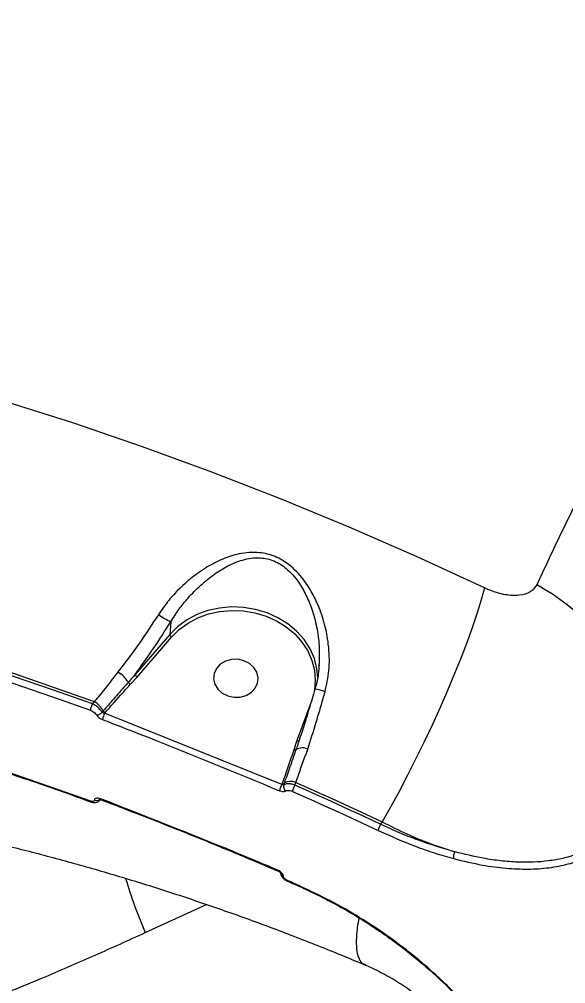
# Model space of a CAD drawing. Header units: millimetres. Extents: x -6328 to 5334, y -5037 to 4112.
# Drawn here: x -2339 to -2228.9, y 910.4 to 1104.7 of the extents above; entities that cross this region are included whole.
import ezdxf

# ---------------------------------------------------------------- set-up
doc = ezdxf.new("R2010")
doc.units = ezdxf.units.MM
for name, color, linetype in [('DIKOM_ОБЪЕКТ', 7, 'Continuous'), ('DIKOM_РАЗМЕР_ЗОНА', 7, 'Continuous'), ('DIKOM_РАЗМЕР_ОБЪЕКТА', 7, 'Continuous')]:
    doc.layers.add(name, color=color, linetype=linetype)
doc.styles.add('style1', font='arial.ttf', dxfattribs={"width": 0.8})
doc.dimstyles.new('1-50', dxfattribs={"dimtxt": 300, "dimasz": 200, "dimexe": 100, "dimexo": 0, "dimgap": 100, "dimtad": 1, "dimtxsty": 'style1', "dimcen": 200, "dimclrd": 7, "dimclre": 7, "dimclrt": 7, "dimadec": 1, "dimazin": 2, "dimtfac": 1, "dimtmove": 0, "dimatfit": 2, "dimfxl": 0, "dimlwd": 25, "dimlwe": 18, "dimarcsym": 0})

# ---------------------------------------------------------------- blocks, each defined once
blk = doc.blocks.new('*D2')
at = {"layer": 'Defpoints', "color": 0, "transparency": 16777216}
for p in [(-5303.77, 2121.42), (-1621.11, 2121.42), (560.33, -2395.62)]:
    blk.add_point(p, dxfattribs=at)
at = {"layer": 'DIKOM_РАЗМЕР_ОБЪЕКТА', "color": 7, "lineweight": 18, "transparency": 16777216}
for p, q in [((-1621.11, 2121.42), (-5403.77, 2121.42)), ((560.33, -2395.62), (-5403.77, -2395.62))]:
    blk.add_line(p, q, dxfattribs=at)
at = {"layer": 'DIKOM_РАЗМЕР_ОБЪЕКТА', "color": 7, "lineweight": 25, "transparency": 16777216}
blk.add_line((-5303.77, -2195.62), (-5303.77, 1921.42), dxfattribs=at)
at = {"layer": 'DIKOM_РАЗМЕР_ОБЪЕКТА', "color": 7, "transparency": 16777216}
for points in [[(-5337.11, 1921.42), (-5270.44, 1921.42), (-5303.77, 2121.42)], [(-5337.11, -2195.62), (-5270.44, -2195.62), (-5303.77, -2395.62)]]:
    blk.add_solid(points, dxfattribs=at)
at = {"layer": 'DIKOM_РАЗМЕР_ОБЪЕКТА', "color": 7, "transparency": 16777216, "insert": (-5556.94, -137.1), "char_height": 300, "attachment_point": 5, "rotation": 90, "style": 'style1'}
blk.add_mtext('4500', dxfattribs=at)
blk = doc.blocks.new('*D3')
at = {"layer": 'Defpoints', "color": 0, "transparency": 16777216}
for p in [(-1814.92, 4111.71), (-5877.98, -3895.62), (33.33, -3895.62)]:
    blk.add_point(p, dxfattribs=at)
at = {"layer": 'DIKOM_РАЗМЕР_ЗОНА', "color": 7, "lineweight": 18, "transparency": 16777216}
for p, q in [((-1814.92, 4111.71), (-5977.98, 4111.71)), ((33.33, -3895.62), (-5977.98, -3895.62))]:
    blk.add_line(p, q, dxfattribs=at)
at = {"layer": 'DIKOM_РАЗМЕР_ЗОНА', "color": 7, "lineweight": 25, "transparency": 16777216}
blk.add_line((-5877.98, 3911.71), (-5877.98, -3695.62), dxfattribs=at)
at = {"layer": 'DIKOM_РАЗМЕР_ЗОНА', "color": 7, "transparency": 16777216}
for points in [[(-5911.31, 3911.71), (-5844.65, 3911.71), (-5877.98, 4111.71)], [(-5911.31, -3695.62), (-5844.65, -3695.62), (-5877.98, -3895.62)]]:
    blk.add_solid(points, dxfattribs=at)
at = {"layer": 'DIKOM_РАЗМЕР_ЗОНА', "color": 7, "transparency": 16777216, "insert": (-6131.15, 108.05), "char_height": 300, "attachment_point": 5, "rotation": 90, "style": 'style1'}
blk.add_mtext('8000', dxfattribs=at)

msp = doc.modelspace()

# ---------------------------------------------------------------- linework, layer by layer
at = {"layer": 'DIKOM_ОБЪЕКТ', "color": 7, "linetype": 'Continuous', "lineweight": 15}
for p, q in [((-2308.474, 983.336), (-2308.684, 980.777)), ((-2308.684, 980.777), (-2315.647, 972.719)), ((-2315.264, 972.199), (-2308.3, 980.257)), ((-2278.623, 974.63), (-2278.625, 974.3)), ((-2316.641, 970.67), (-2315.264, 972.199)), ((-2280.092, 967.558), (-2283.074, 959.384)), ((-2323.873, 967.241), (-2324.27, 966.778)), ((-2322.062, 965.363), (-2322.298, 965.089)), ((-2321.79, 964.907), (-2321.716, 964.993)), ((-2286.116, 950.558), (-2321.79, 964.907)), ((-2283.074, 959.384), (-2283.716, 957.499)), ((-2283.223, 957.593), (-2283.092, 957.992)), ((-2286.008, 950.854), (-2286.116, 950.558)), ((-2283.496, 950.416), (-2283.299, 950.957)), ((-2323.852, 947.396), (-2323.852, 947.383)), ((-2322.801, 947.352), (-2322.66, 947.599)), ((-2322.778, 947.334), (-2322.604, 947.529)), ((-2322.389, 947.463), (-2322.383, 947.46)), ((-2265.891, 943.006), (-2266.209, 942.52)), ((-2287.086, 933.235), (-2287.081, 933.232)), ((-2285.789, 932.042), (-2285.788, 932.055)), ((-2284.94, 931.067), (-2282.315, 929.897)), ((-2313.622, 920.707), (-2301.266, 926.372))]:
    msp.add_line(p, q, dxfattribs=at)
at = {"layer": 'DIKOM_ОБЪЕКТ', "color": 7, "linetype": 'Continuous', "lineweight": 15, "flags": 128}
for points in [[(-2245.269, 990.139), (-2258.866, 996.414), (-2272.563, 1002.399), (-2286.352, 1008.09), (-2300.226, 1013.484), (-2314.176, 1018.579), (-2328.195, 1023.371), (-2342.276, 1027.858), (-2356.41, 1032.038), (-2370.591, 1035.907), (-2384.809, 1039.465), (-2399.058, 1042.709), (-2413.33, 1045.637), (-2427.616, 1048.248), (-2441.909, 1050.541)], [(-2245.269, 990.139), (-2245.936, 987.746), (-2246.751, 985.125), (-2247.705, 982.301), (-2248.789, 979.299), (-2249.995, 976.147), (-2251.311, 972.873), (-2252.725, 969.508), (-2254.225, 966.081), (-2255.796, 962.624), (-2257.423, 959.169), (-2259.094, 955.748), (-2260.791, 952.39), (-2262.5, 949.128), (-2264.205, 945.99), (-2265.891, 943.006)], [(-2324.27, 966.778), (-2332.089, 969.565), (-2339.931, 972.248), (-2347.794, 974.829), (-2355.678, 977.305), (-2363.579, 979.677), (-2371.498, 981.945), (-2379.431, 984.107), (-2387.378, 986.163)], [(-2387.299, 986.724), (-2379.312, 984.659), (-2371.339, 982.487), (-2363.38, 980.209), (-2355.439, 977.825), (-2347.516, 975.336), (-2339.613, 972.742), (-2331.731, 970.043), (-2323.873, 967.241)], [(-2278.859, 972.092), (-2279.027, 973.865), (-2279.554, 975.915), (-2280.428, 977.883), (-2281.628, 979.726), (-2283.128, 981.405), (-2284.896, 982.882), (-2286.893, 984.125), (-2289.074, 985.107), (-2291.393, 985.807), (-2293.798, 986.208), (-2296.237, 986.303), (-2298.656, 986.089), (-2301.003, 985.571), (-2303.226, 984.76), (-2305.276, 983.673), (-2307.109, 982.336), (-2308.684, 980.777)], [(-2308.3, 980.257), (-2306.773, 981.77), (-2304.996, 983.066), (-2303.008, 984.12), (-2300.853, 984.906), (-2298.577, 985.409), (-2296.231, 985.617), (-2293.866, 985.525), (-2291.534, 985.135), (-2289.285, 984.457), (-2287.17, 983.505), (-2285.234, 982.299), (-2283.52, 980.867), (-2282.065, 979.239), (-2280.901, 977.451), (-2280.054, 975.543), (-2279.542, 973.555), (-2279.377, 971.533), (-2279.558, 969.537)], [(-2387.636, 984.833), (-2379.707, 982.781), (-2371.791, 980.624), (-2363.891, 978.361), (-2356.007, 975.995), (-2348.141, 973.524), (-2340.295, 970.949), (-2332.47, 968.272), (-2324.669, 965.491)], [(-2296.992, 968.39), (-2295.745, 968.115), (-2294.467, 968.15), (-2293.262, 968.492), (-2292.227, 969.113), (-2291.446, 969.964), (-2290.983, 970.974), (-2290.874, 972.062), (-2291.128, 973.141), (-2291.726, 974.122), (-2292.618, 974.927), (-2293.733, 975.489), (-2294.979, 975.764), (-2296.257, 975.73), (-2297.462, 975.388), (-2298.497, 974.766), (-2299.278, 973.916), (-2299.742, 972.906), (-2299.851, 971.817), (-2299.596, 970.739), (-2298.998, 969.757), (-2298.106, 968.953), (-2296.992, 968.39)], [(-2324.747, 947.231), (-2332.236, 949.904), (-2339.746, 952.476), (-2347.277, 954.949), (-2354.828, 957.322), (-2362.396, 959.593), (-2369.98, 961.763), (-2377.579, 963.831), (-2385.19, 965.797)], [(-2283.074, 959.384), (-2282.981, 959.362), (-2282.89, 959.351), (-2282.805, 959.351), (-2282.731, 959.363), (-2282.668, 959.385), (-2282.62, 959.417), (-2282.589, 959.458), (-2282.583, 959.471)], [(-2283.716, 957.499), (-2283.631, 957.481), (-2283.549, 957.472), (-2283.471, 957.472), (-2283.4, 957.48), (-2283.338, 957.497), (-2283.287, 957.522), (-2283.248, 957.555), (-2283.223, 957.593)], [(-2285.72, 950.458), (-2285.682, 950.563), (-2285.568, 950.876)], [(-2266.209, 942.52), (-2268.36, 943.534), (-2270.514, 944.541), (-2272.67, 945.54), (-2274.83, 946.531), (-2276.992, 947.514), (-2279.158, 948.489), (-2281.325, 949.457), (-2283.496, 950.416)], [(-2283.299, 950.957), (-2281.113, 949.991), (-2278.93, 949.017), (-2276.75, 948.035), (-2274.572, 947.046), (-2272.397, 946.048), (-2270.226, 945.042), (-2268.057, 944.028), (-2265.891, 943.006)], [(-2283.986, 949.166), (-2281.82, 948.208), (-2279.657, 947.243), (-2277.497, 946.27), (-2275.339, 945.289), (-2273.184, 944.3), (-2271.032, 943.304), (-2268.883, 942.299), (-2266.737, 941.287)], [(-2282.335, 930.026), (-2282.663, 930.173), (-2282.991, 930.32), (-2283.319, 930.467), (-2283.648, 930.613), (-2283.976, 930.759), (-2284.305, 930.905), (-2284.633, 931.051), (-2284.962, 931.197)]]:
    msp.add_lwpolyline(points, dxfattribs=at)
at = {"layer": 'DIKOM_ОБЪЕКТ', "color": 7, "linetype": 'Continuous', "lineweight": 15}
for centre, radius, start, end in [((-2258.12, 948.643), 48.157, 43.4627, 61.00668), ((-2299.459, 1002.086), 20.805, 236.41764, 244.32064), ((-2307.955, 980.914), 0.742, 190.64099, 242.21845), ((-2322.387, 967.681), 6.399, 32.86685, 59.41109), ((-2314.919, 972.856), 0.742, 190.64099, 242.21845), ((-2316.185, 971.404), 0.864, 196.83684, 238.13122), ((-2281.539, 956.881), 13.037, 71.47921, 80.7315), ((-2320.791, 964.995), 3.909, 152.85197, 172.70165), ((-2326.456, 962.94), 5.018, 28.87281, 59.01567), ((-2323.397, 965.944), 1.392, 268.95169, 322.11129), ((-2317.798, 962.844), 4.494, 152.67461, 169.92426), ((-2321.191, 965.832), 0.99, 208.30945, 237.99368), ((-2282.014, 955.493), 2.423, 62.60026, 119.92603), ((-2282.527, 948.536), 4.119, 150.60632, 169.41907), ((-2285.813, 951.358), 0.54, 248.7994, 296.92353), ((-2284.67, 950.136), 1.098, 162.96728, 234.89042), ((-2284.344, 948.402), 2.76, 67.74032, 116.31967), ((-2279.365, 948.076), 4.748, 150.47321, 166.73619), ((-2324.607, 947.2), 0.144, 167.50021, 229.13588), ((-2323.452, 948.418), 1.097, 248.63612, 308.37021), ((-2323.453, 948.402), 1.095, 248.59845, 309.58355), ((-2322.285, 947.554), 0.138, 161.68564, 221.70981), ((-2261.682, 939.849), 5.256, 149.46427, 164.1272), ((-2249.559, 935.949), 1.982, 149.30453, 189.76485), ((-2286.987, 933.329), 0.137, 162.18115, 223.57151), ((-2285.456, 932.893), 0.914, 191.90567, 248.65098), ((-2285.454, 932.908), 0.915, 192.74998, 248.62512), ((-2220.831, 960.491), 100.96, 196.63472, 203.20727), ((-2284.842, 931.15), 0.129, 158.70159, 220.21574)]:
    msp.add_arc(centre, radius, start, end, dxfattribs=at)
for points, knots in [([(-1931.299, 1500.107), (-1934.176, 1496.206), (-1939.82, 1488.554), (-1948.723, 1476.146), (-1957.863, 1463.184), (-1967.381, 1449.446), (-1977.415, 1434.729), (-1986.716, 1420.876), (-1995.164, 1408.136), (-2002.262, 1397.332), (-2009.214, 1386.657), (-2016.013, 1376.135), (-2022.88, 1365.423), (-2031.294, 1352.2), (-2041.284, 1336.344), (-2052.748, 1317.933), (-2063.828, 1299.933), (-2074.484, 1282.439), (-2084.31, 1266.143), (-2093.615, 1250.569), (-2102.231, 1236.022), (-2110.632, 1221.718), (-2119.712, 1206.132), (-2129.255, 1189.59), (-2139.202, 1172.161), (-2148.206, 1156.214), (-2156.583, 1141.226), (-2164.212, 1127.446), (-2171.526, 1114.104), (-2179.299, 1099.783), (-2187.303, 1084.857), (-2195.449, 1069.452), (-2202.644, 1055.646), (-2209.177, 1042.931), (-2214.983, 1031.468), (-2220.411, 1020.588), (-2225.485, 1010.251), (-2230.316, 1000.245), (-2233.29, 993.927), (-2234.778, 990.765)], [0, 0, 0, 0, 0.0321108, 0.0629807, 0.0939441, 0.1252643, 0.1566821, 0.189835, 0.2117861, 0.2337707, 0.2537041, 0.2736375, 0.2936718, 0.313706, 0.3466387, 0.3796847, 0.4118208, 0.4412262, 0.470712, 0.4960472, 0.5214337, 0.5455273, 0.5696649, 0.6018539, 0.6313075, 0.6608414, 0.6862174, 0.7116447, 0.7357766, 0.7599525, 0.7922219, 0.8217486, 0.8513558, 0.8767942, 0.9022838, 0.9264743, 0.9507088, 0.9753312, 1, 1, 1, 1]), ([(-2277.398, 969.243), (-2277.087, 970.666), (-2276.452, 973.569), (-2276.524, 976.669), (-2276.803, 979.6), (-2277.282, 982.358), (-2278.419, 985.936), (-2279.916, 989.13), (-2281.466, 991.542), (-2283.076, 993.424), (-2284.909, 995.098), (-2287.438, 996.616), (-2290.26, 997.303), (-2292.699, 997.327), (-2295.191, 996.963), (-2298.037, 996.033), (-2301.19, 994.412), (-2304.247, 992.285), (-2306.912, 989.878), (-2309.188, 987.354), (-2310.37, 985.625), (-2310.967, 984.754)], [0, 0, 0, 0, 0.0713192, 0.1455334, 0.1511418, 0.2166827, 0.2835494, 0.3372077, 0.3918209, 0.425165, 0.4591144, 0.5134567, 0.5679412, 0.6040748, 0.6411273, 0.7022452, 0.7649113, 0.8302388, 0.8968703, 0.9479885, 1, 1, 1, 1]), ([(-2308.474, 983.336), (-2307.943, 984.174), (-2306.871, 985.862), (-2304.85, 988.34), (-2302.467, 990.767), (-2299.785, 992.928), (-2296.986, 994.653), (-2294.5, 995.695), (-2292.273, 996.182), (-2290.149, 996.284), (-2287.634, 995.736), (-2285.432, 994.34), (-2283.87, 992.788), (-2282.499, 991.017), (-2281.188, 988.721), (-2279.951, 985.7), (-2279.039, 982.277), (-2278.478, 978.497), (-2278.575, 975.916), (-2278.623, 974.63)], [0, 0, 0, 0, 0.057432, 0.1158128, 0.1891536, 0.2638084, 0.331121, 0.3997903, 0.4378961, 0.4769431, 0.5324229, 0.5878265, 0.6228615, 0.6587891, 0.7175029, 0.7774076, 0.8509149, 0.9256938, 1, 1, 1, 1]), ([(-2234.778, 990.765), (-2235.155, 990.237), (-2235.923, 989.163), (-2238.243, 988.516), (-2241.087, 988.655), (-2243.541, 989.36), (-2244.921, 989.982), (-2245.269, 990.139)], [0, 0, 0, 0, 0.2187085, 0.4447818, 0.6794098, 0.9191985, 1, 1, 1, 1]), ([(-2310.967, 984.754), (-2312.252, 982.794), (-2314.859, 978.818), (-2317.681, 975.042), (-2319.122, 973.2), (-2319.13, 973.189)], [0, 0, 0, 0, 0.4913944, 0.9970665, 1, 1, 1, 1]), ([(-2315.647, 972.719), (-2314.421, 974.419), (-2311.944, 977.856), (-2309.639, 981.497), (-2308.474, 983.336)], [0, 0, 0, 0, 0.4947656, 1, 1, 1, 1]), ([(-2278.616, 974.629), (-2278.661, 974.007), (-2278.768, 972.512), (-2279.068, 970.87), (-2279.402, 969.899), (-2279.452, 969.755)], [0, 0, 0, 0, 0.3777673, 0.9076745, 1, 1, 1, 1]), ([(-2319.13, 973.189), (-2319.832, 972.273), (-2321.242, 970.434), (-2322.8, 968.471), (-2323.697, 967.443), (-2323.873, 967.241)], [0, 0, 0, 0, 0.4438965, 0.8911134, 1, 1, 1, 1]), ([(-2315.647, 972.719), (-2315.845, 972.486), (-2316.293, 971.959), (-2316.754, 971.443), (-2317.012, 971.154)], [0, 0, 0, 0, 0.4403356, 1, 1, 1, 1]), ([(-2317.012, 971.154), (-2317.215, 970.926), (-2318.229, 969.79), (-2319.912, 967.851), (-2321.379, 966.153), (-2322.062, 965.363)], [0, 0, 0, 0, 0.1178903, 0.5894817, 1, 1, 1, 1]), ([(-2321.716, 964.993), (-2320.534, 966.346), (-2318.866, 968.254), (-2317.143, 970.125), (-2316.641, 970.67)], [0, 0, 0, 0, 0.7088229, 1, 1, 1, 1]), ([(-2279.446, 969.751), (-2279.638, 969.09), (-2280.133, 967.386), (-2280.648, 965.707), (-2280.963, 964.68)], [0, 0, 0, 0, 0.3880002, 1, 1, 1, 1]), ([(-2280.899, 957.644), (-2280.328, 959.447), (-2279.274, 962.778), (-2278.115, 966.72), (-2277.528, 968.785), (-2277.398, 969.243)], [0, 0, 0, 0, 0.4786869, 0.8843747, 1, 1, 1, 1]), ([(-2385.102, 965.645), (-2382.906, 965.085), (-2376.532, 963.46), (-2366.007, 960.557), (-2353.547, 956.85), (-2341.135, 952.862), (-2331.529, 949.561), (-2326.063, 947.584), (-2324.7, 947.091)], [0, 0, 0, 0, 0.1082657, 0.3141114, 0.5199602, 0.7258085, 0.9316562, 1, 1, 1, 1]), ([(-2322.298, 965.089), (-2322.328, 965.141), (-2322.468, 965.383), (-2322.844, 965.832), (-2323.507, 966.383), (-2324.016, 966.647), (-2324.27, 966.778)], [0, 0, 0, 0, 0.0813858, 0.3857913, 0.6937318, 1, 1, 1, 1]), ([(-2324.669, 965.491), (-2324.508, 965.423), (-2324.185, 965.287), (-2323.766, 964.981), (-2323.528, 964.724), (-2323.441, 964.582), (-2323.423, 964.553)], [0, 0, 0, 0, 0.30774, 0.6158747, 0.9190999, 1, 1, 1, 1]), ([(-2323.423, 964.553), (-2323.411, 964.534), (-2323.332, 964.403), (-2323.114, 964.156), (-2322.703, 963.845), (-2322.383, 963.702), (-2322.222, 963.63)], [0, 0, 0, 0, 0.0523938, 0.3650475, 0.6827341, 1, 1, 1, 1]), ([(-2321.79, 964.907), (-2321.858, 964.913), (-2321.992, 964.925), (-2322.166, 964.984), (-2322.26, 965.047), (-2322.294, 965.084), (-2322.298, 965.089)], [0, 0, 0, 0, 0.3345066, 0.654902, 0.9517867, 1, 1, 1, 1]), ([(-2280.963, 964.68), (-2281.004, 964.544), (-2281.4, 963.238), (-2282.113, 960.988), (-2282.788, 958.933), (-2283.097, 957.993)], [0, 0, 0, 0, 0.0592794, 0.5695551, 1, 1, 1, 1]), ([(-2322.222, 963.63), (-2321.61, 963.393), (-2318.547, 962.207), (-2306.606, 957.54), (-2295.379, 952.917), (-2286.576, 949.292)], [0, 0, 0, 0, 0.0512253, 0.2561273, 1, 1, 1, 1]), ([(-2283.716, 957.499), (-2284.259, 955.865), (-2284.998, 953.643), (-2285.797, 951.438), (-2286.008, 950.854)], [0, 0, 0, 0, 0.7353037, 1, 1, 1, 1]), ([(-2285.568, 950.876), (-2285.47, 951.147), (-2284.978, 952.499), (-2284.178, 954.726), (-2283.516, 956.713), (-2283.223, 957.593)], [0, 0, 0, 0, 0.1222806, 0.6114205, 1, 1, 1, 1]), ([(-2283.299, 950.957), (-2283.209, 951.208), (-2282.447, 953.337), (-2281.625, 955.625), (-2280.899, 957.644)], [0, 0, 0, 0, 0.1178594, 1, 1, 1, 1]), ([(-2285.72, 950.458), (-2285.749, 950.447), (-2285.807, 950.424), (-2285.933, 950.452), (-2286.04, 950.505), (-2286.101, 950.548), (-2286.116, 950.558)], [0, 0, 0, 0, 0.2930283, 0.5923651, 0.9005743, 1, 1, 1, 1]), ([(-2283.496, 950.416), (-2283.603, 950.455), (-2283.968, 950.586), (-2284.587, 950.705), (-2285.272, 950.691), (-2285.571, 950.536), (-2285.72, 950.458)], [0, 0, 0, 0, 0.1209496, 0.4144473, 0.7069479, 1, 1, 1, 1]), ([(-2286.576, 949.292), (-2286.528, 949.273), (-2286.326, 949.193), (-2285.975, 949.109), (-2285.569, 949.103), (-2285.391, 949.193), (-2285.302, 949.238)], [0, 0, 0, 0, 0.0963825, 0.3985513, 0.6990818, 1, 1, 1, 1]), ([(-2285.302, 949.238), (-2285.213, 949.283), (-2285.035, 949.373), (-2284.629, 949.367), (-2284.264, 949.281), (-2284.049, 949.192), (-2283.986, 949.166)], [0, 0, 0, 0, 0.2927357, 0.5851066, 0.8788379, 1, 1, 1, 1]), ([(-2323.852, 947.383), (-2323.853, 947.374), (-2323.857, 947.313), (-2323.91, 947.215), (-2324.053, 947.146), (-2324.25, 947.123), (-2324.476, 947.144), (-2324.663, 947.204), (-2324.747, 947.231)], [0, 0, 0, 0, 0.0340103, 0.252264, 0.4705298, 0.5979374, 0.8193065, 1, 1, 1, 1]), ([(-2324.701, 947.094), (-2324.689, 947.089), (-2324.442, 946.983), (-2323.981, 946.904), (-2323.406, 946.961), (-2322.993, 947.137), (-2322.839, 947.327), (-2322.788, 947.391)], [0, 0, 0, 0, 0.0180614, 0.3677418, 0.6493396, 0.8829984, 1, 1, 1, 1]), ([(-2322.417, 947.598), (-2322.576, 947.651), (-2322.895, 947.756), (-2323.325, 947.789), (-2323.65, 947.719), (-2323.822, 947.574), (-2323.843, 947.446), (-2323.852, 947.396)], [0, 0, 0, 0, 0.2182614, 0.4367519, 0.6530228, 0.8657456, 1, 1, 1, 1]), ([(-2322.881, 947.57), (-2322.883, 947.569), (-2322.892, 947.567), (-2322.838, 947.572), (-2322.719, 947.558), (-2322.56, 947.524), (-2322.437, 947.477), (-2322.384, 947.457)], [0, 0, 0, 0, 0.0797972, 0.2985071, 0.5175421, 0.790954, 1, 1, 1, 1]), ([(-2287.118, 933.371), (-2287.721, 933.625), (-2290.739, 934.896), (-2302.437, 939.768), (-2313.65, 944.162), (-2322.417, 947.598)], [0, 0, 0, 0, 0.0517104, 0.2585534, 1, 1, 1, 1]), ([(-2322.402, 947.426), (-2319.216, 946.207), (-2310.424, 942.84), (-2298.655, 938.094), (-2290.123, 934.481), (-2287.1, 933.2)], [0, 0, 0, 0, 0.2683521, 0.7407762, 1, 1, 1, 1]), ([(-2251.512, 935.613), (-2249.553, 935.137), (-2245.942, 934.26), (-2240.935, 933.618), (-2236.446, 933.428), (-2232.251, 933.704), (-2228.398, 934.457), (-2224.917, 935.674), (-2221.831, 937.348), (-2219.202, 939.493), (-2216.995, 942.038), (-2215.939, 944.069), (-2215.411, 945.083)], [0, 0, 0, 0, 0.1166812, 0.2150846, 0.3137979, 0.4122009, 0.510061, 0.6082268, 0.7060845, 0.8039539, 0.9021323, 1, 1, 1, 1]), ([(-2216.411, 945.318), (-2217.042, 944.178), (-2218.082, 942.296), (-2220.181, 940.214), (-2222.809, 938.173), (-2225.939, 936.639), (-2229.482, 935.617), (-2233.304, 934.944), (-2237.501, 934.784), (-2241.987, 935.132), (-2246.181, 935.722), (-2249.341, 936.493), (-2251.263, 936.961)], [0, 0, 0, 0, 0.1178456, 0.1943876, 0.2714907, 0.4207815, 0.4973564, 0.5744849, 0.7247608, 0.8018401, 0.8794775, 1, 1, 1, 1]), ([(-2360.498, 942.457), (-2360.476, 942.452), (-2357.28, 941.848), (-2350.852, 940.432), (-2341.228, 938.191), (-2331.566, 935.691), (-2321.882, 932.969), (-2312.184, 930.017), (-2302.478, 926.835), (-2292.774, 923.429), (-2283.08, 919.782), (-2275.265, 916.698), (-2270.692, 914.748), (-2269.337, 914.17)], [0, 0, 0, 0, 0.0007307, 0.1074316, 0.2139355, 0.3202641, 0.4264372, 0.5324724, 0.6383859, 0.7441921, 0.849904, 0.9555333, 1, 1, 1, 1]), ([(-2251.263, 936.961), (-2253.699, 937.687), (-2257.384, 938.784), (-2262.405, 940.781), (-2264.938, 941.939), (-2266.209, 942.52)], [0, 0, 0, 0, 0.4928082, 0.7454985, 1, 1, 1, 1]), ([(-2265.891, 943.006), (-2264.232, 942.179), (-2260.97, 940.551), (-2256.055, 938.524), (-2252.867, 937.484), (-2251.263, 936.961)], [0, 0, 0, 0, 0.3395438, 0.667762, 1, 1, 1, 1]), ([(-2512.567, 941.243), (-2510.455, 938.529), (-2505.8, 932.55), (-2498.806, 924.386), (-2491.384, 916.558), (-2483.876, 909.697), (-2476.682, 904.154), (-2470.323, 900.093), (-2464.877, 897.158), (-2459.824, 894.853), (-2454.618, 892.895), (-2449.231, 891.278), (-2443.655, 890.009), (-2437.874, 889.088), (-2431.895, 888.517), (-2425.009, 888.271), (-2417.134, 888.5), (-2408.161, 889.365), (-2398.795, 890.834), (-2389.02, 892.899), (-2378.8, 895.559), (-2368.152, 898.798), (-2357.054, 902.608), (-2345.547, 906.955), (-2334.405, 911.508), (-2323.763, 916.097), (-2317.004, 919.17), (-2313.622, 920.707)], [0, 0, 0, 0, 0.0426656, 0.0940149, 0.1454745, 0.197433, 0.249493, 0.2907365, 0.3218751, 0.3530137, 0.384248, 0.4154821, 0.447019, 0.4785559, 0.5102017, 0.5418475, 0.5843467, 0.6267512, 0.6692255, 0.7120211, 0.7548881, 0.7982611, 0.8417068, 0.8854798, 0.9293247, 0.9646443, 1, 1, 1, 1]), ([(-2266.737, 941.287), (-2264.222, 940.166), (-2260.418, 938.47), (-2255.326, 936.699), (-2252.786, 935.976), (-2251.512, 935.613)], [0, 0, 0, 0, 0.4927604, 0.7454691, 1, 1, 1, 1]), ([(-2285.788, 932.055), (-2285.791, 932.109), (-2285.798, 932.249), (-2285.943, 932.522), (-2286.242, 932.843), (-2286.65, 933.149), (-2286.962, 933.297), (-2287.118, 933.371)], [0, 0, 0, 0, 0.1342544, 0.3469772, 0.5632481, 0.7817386, 1, 1, 1, 1]), ([(-2287.081, 933.23), (-2287.061, 933.222), (-2286.955, 933.181), (-2286.754, 933.068), (-2286.538, 932.915), (-2286.404, 932.788), (-2286.337, 932.704), (-2286.334, 932.697), (-2286.332, 932.693)], [0, 0, 0, 0, 0.056223, 0.2897839, 0.528505, 0.7115259, 0.8604764, 1, 1, 1, 1]), ([(-2286.35, 932.893), (-2286.353, 932.775), (-2286.358, 932.509), (-2286.191, 932.101), (-2285.872, 931.672), (-2285.429, 931.298), (-2285.071, 931.145), (-2284.935, 931.087)], [0, 0, 0, 0, 0.1473497, 0.3291926, 0.5467084, 0.8275867, 1, 1, 1, 1]), ([(-2284.962, 931.197), (-2284.964, 931.197), (-2285.064, 931.242), (-2285.261, 931.348), (-2285.482, 931.516), (-2285.656, 931.695), (-2285.774, 931.874), (-2285.784, 931.988), (-2285.789, 932.042)], [0, 0, 0, 0, 0.0043468, 0.2198207, 0.4355752, 0.5682506, 0.7938306, 1, 1, 1, 1]), ([(-2282.335, 930.026), (-2282.338, 929.979), (-2282.344, 929.899), (-2282.308, 929.904), (-2282.294, 929.907)], [0, 0, 0, 0, 0.5914039, 1, 1, 1, 1]), ([(-2238.66, 886.324), (-2238.705, 887.221), (-2238.796, 889.013), (-2239.835, 892.261), (-2241.529, 895.836), (-2243.926, 899.706), (-2246.983, 903.773), (-2250.665, 907.945), (-2254.918, 912.128), (-2259.69, 916.232), (-2264.898, 920.16), (-2270.464, 923.82), (-2276.298, 927.181), (-2280.321, 929.077), (-2282.335, 930.026)], [0, 0, 0, 0, 0.0836186, 0.1671661, 0.2504175, 0.3338525, 0.4173036, 0.5004885, 0.5837385, 0.6671385, 0.7504577, 0.8333964, 0.916628, 1, 1, 1, 1]), ([(-2282.3, 929.895), (-2280.622, 929.111), (-2277.519, 927.66), (-2273.346, 925.368), (-2269.997, 923.359), (-2267.344, 921.642), (-2265.103, 920.106), (-2261.615, 917.587), (-2256.953, 913.842), (-2252.23, 909.387), (-2248.636, 905.488), (-2246.02, 902.28), (-2244.23, 899.773), (-2242.985, 897.831), (-2242.017, 896.184), (-2240.989, 894.202), (-2240.018, 891.886), (-2239.256, 889.327), (-2239.19, 887.787), (-2239.154, 886.959)], [0, 0, 0, 0, 0.0702685, 0.1298931, 0.1788116, 0.217375, 0.2496163, 0.2824703, 0.3830098, 0.4845489, 0.5524296, 0.6194116, 0.681954, 0.7113211, 0.7465215, 0.792803, 0.8502768, 0.9194801, 1, 1, 1, 1]), ([(-2270.55, 923.663), (-2270.586, 923.502), (-2270.939, 921.898), (-2271.12, 919.81), (-2271.133, 917.333), (-2270.745, 915.665), (-2270.152, 914.606), (-2269.532, 914.36), (-2269.29, 914.264)], [0, 0, 0, 0, 0.0269697, 0.2688418, 0.4687449, 0.6689925, 0.8708618, 1, 1, 1, 1]), ([(-2269.325, 914.174), (-2269.282, 914.158), (-2268.052, 913.696), (-2265.712, 912.504), (-2262.384, 910.601), (-2259.269, 908.418), (-2256.395, 906.043), (-2253.793, 903.513), (-2251.479, 900.883), (-2249.461, 898.207), (-2247.738, 895.539), (-2246.298, 892.928), (-2245.121, 890.417), (-2244.181, 888.037), (-2243.452, 885.822), (-2242.899, 883.766), (-2242.494, 881.872), (-2242.22, 880.196), (-2242.047, 878.718), (-2241.954, 877.453), (-2241.919, 876.407), (-2241.923, 875.587), (-2241.946, 875.014), (-2241.972, 874.692), (-2241.973, 874.682), (-2241.974, 874.678)], [0, 0, 0, 0, 0.0016702, 0.0481201, 0.0943005, 0.1401293, 0.1855299, 0.2304623, 0.2748915, 0.3187895, 0.3621496, 0.4050077, 0.4474615, 0.4896812, 0.5319061, 0.5744843, 0.6165606, 0.6597418, 0.7040877, 0.7499742, 0.7977665, 0.8478176, 0.9004592, 0.9559912, 1, 1, 1, 1])]:
    msp.add_open_spline(points, degree=3, knots=knots, dxfattribs=at)

# ---------------------------------------------------------------- dimensions: what is measured, and where the dimension line sits
at = {"layer": 'DIKOM_РАЗМЕР_ЗОНА'}
dim = msp.add_linear_dim(base=(-5877.98, -3895.616), p1=(-1814.925, 4111.709), p2=(33.33, -3895.616), angle=90, text='8000', dimstyle='1-50', dxfattribs=at)
dim.commit()
dim.dimension.update_dxf_attribs({"geometry": '*D3', "text_midpoint": (-5877.98, 108.046), "dimtype": 160})
at = {"layer": 'DIKOM_РАЗМЕР_ОБЪЕКТА'}
dim = msp.add_linear_dim(base=(-5303.773, 2121.419), p1=(560.33, -2395.616), p2=(-1621.109, 2121.419), angle=90, text='4500', dimstyle='1-50', dxfattribs=at)
dim.commit()
dim.dimension.update_dxf_attribs({"geometry": '*D2', "text_midpoint": (-5303.773, -137.099), "dimtype": 160})

doc.saveas('drawing.dxf')
